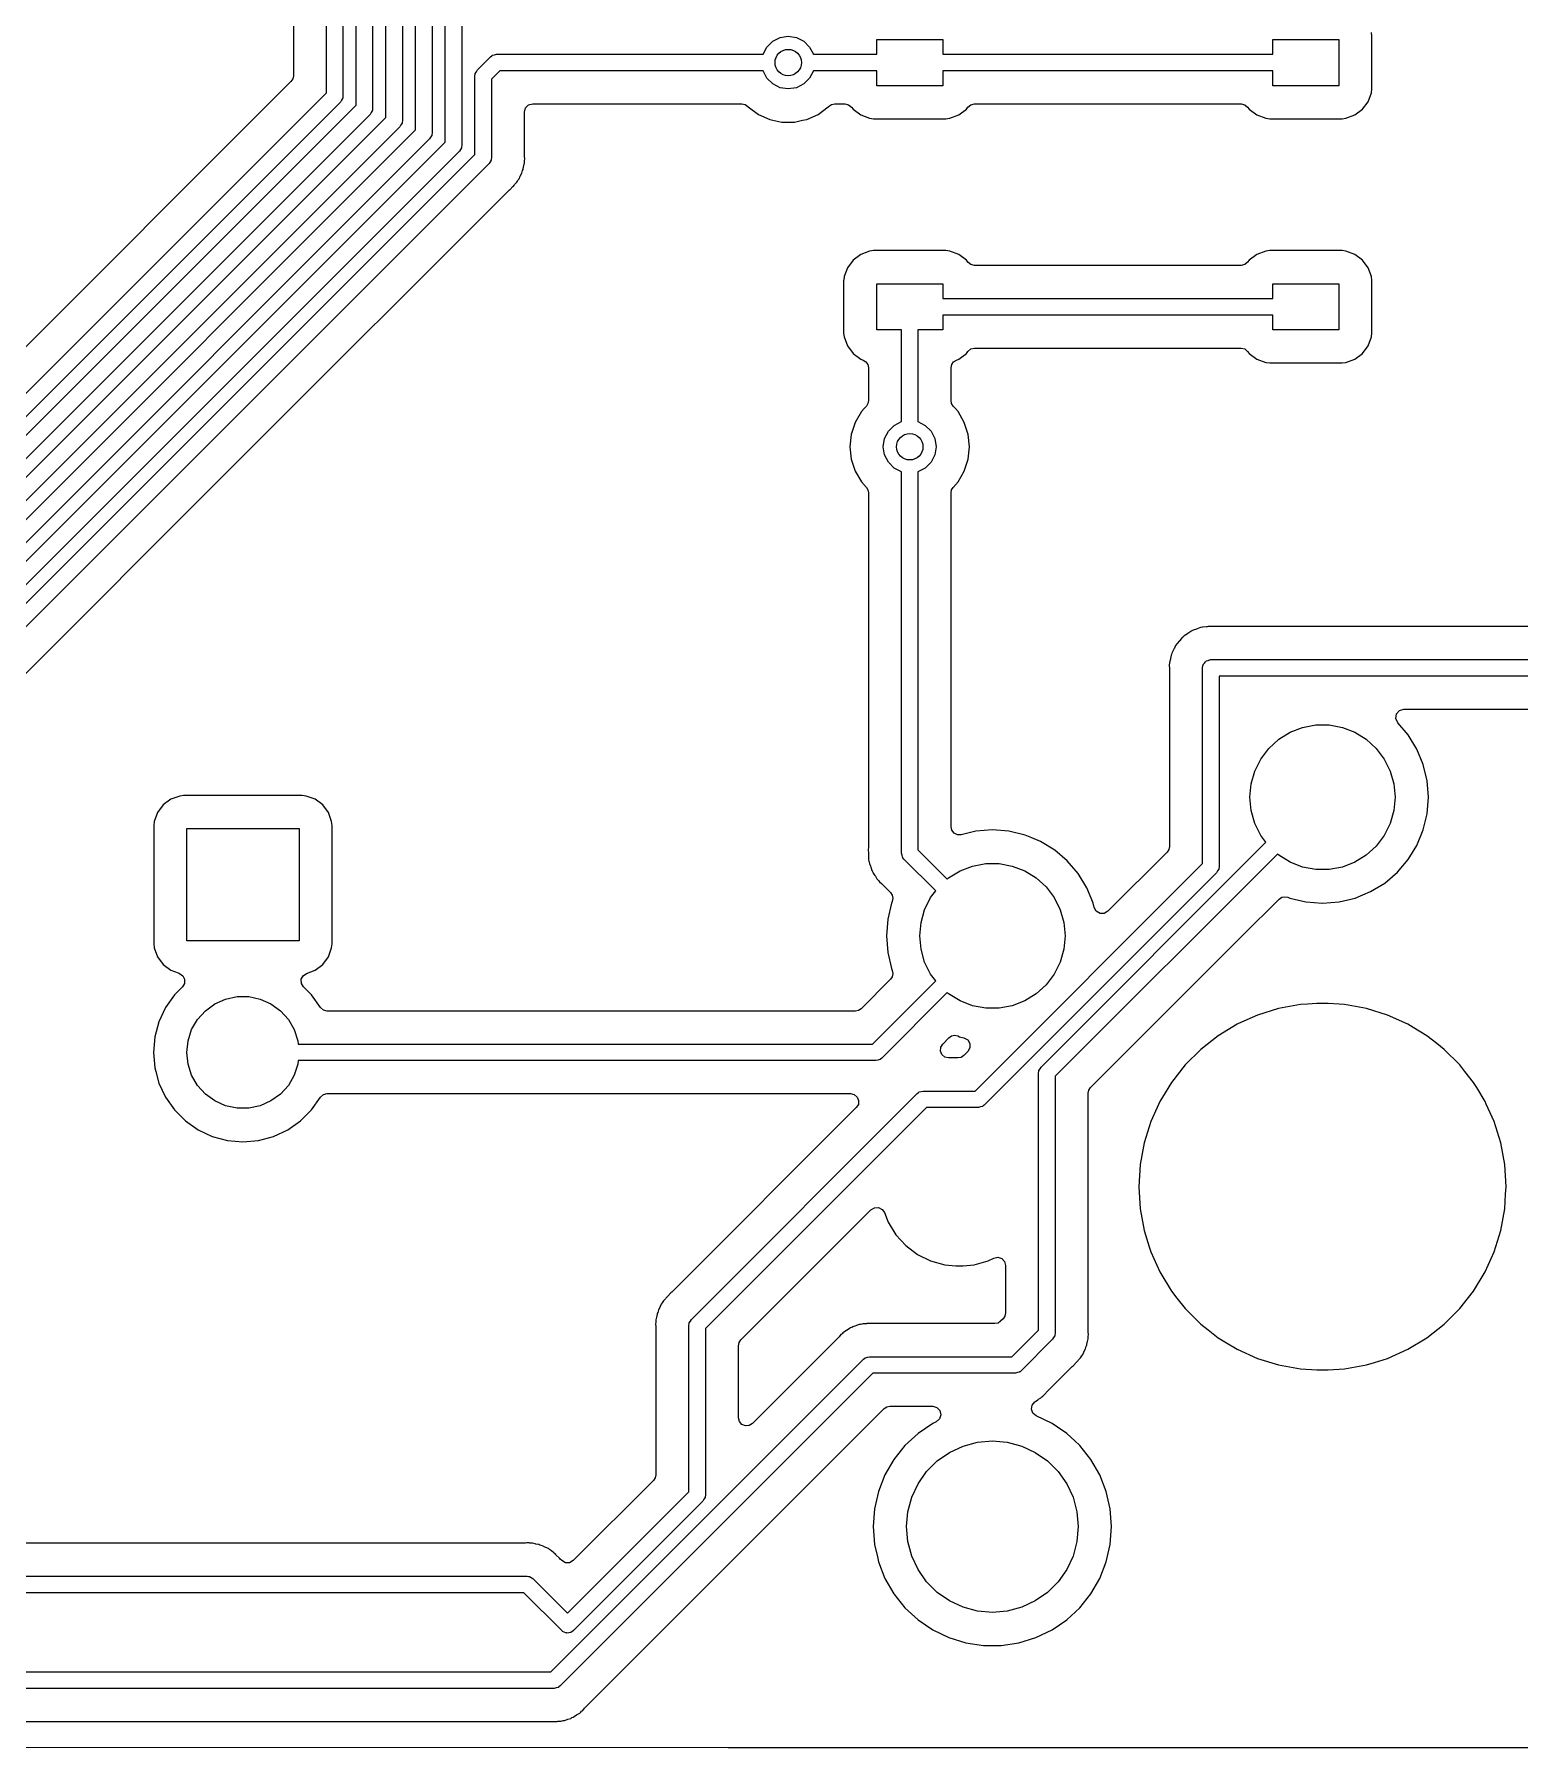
# Model space of a CAD drawing. Extents: x 79.4 to 173.9, y -124.3 to -35.
# Drawn here: x 127.38 to 149.88, y -121.71 to -95.75 of the extents above; entities that cross this region are included whole.
import ezdxf

# ---------------------------------------------------------------- set-up
doc = ezdxf.new("R2010")
doc.units = 0
doc.layers.add('BLACK', color=7, linetype='CONTINUOUS')

msp = doc.modelspace()

# ---------------------------------------------------------------- linework, layer by layer
at = {"layer": 'BLACK', "linetype": 'CONTINUOUS'}
for p, q in [((131.805, -96.6382), (131.805, -42.59)), ((132.055, -42.6418), (132.055, -96.69)), ((132.255, -96.8246), (132.255, -60.46)), ((132.505, -60.5118), (132.505, -96.8764)), ((132.705, -97.011), (132.705, -77.72)), ((132.955, -77.7718), (132.955, -97.0628)), ((131.304, -83.3707), (131.304, -96.3795)), ((133.155, -97.1974), (133.155, -91.11)), ((133.405, -91.235), (133.405, -97.2492)), ((133.605, -97.3838), (133.605, -91.56)), ((133.855, -91.685), (133.855, -97.4356)), ((138.676, -95.7996), (138.8, -95.78)), ((138.8, -95.78), (138.924, -95.7996)), ((147.64, -95.7821), (147.634, -95.7225)), ((147.641, -96.5779), (147.64, -95.7821)), ((138.42, -96.055), (138.476, -95.9449)), ((138.476, -95.9449), (138.565, -95.8564)), ((138.565, -95.8564), (138.676, -95.7996)), ((138.924, -95.7996), (139.035, -95.8564)), ((139.035, -95.8564), (139.124, -95.9449)), ((139.124, -95.9449), (139.18, -96.055)), ((140.14, -96.055), (140.14, -95.83)), ((140.14, -95.83), (141.14, -95.83)), ((141.14, -95.83), (141.14, -96.055)), ((146.14, -96.055), (146.14, -95.83)), ((146.14, -95.83), (147.14, -95.83)), ((147.14, -95.83), (147.14, -96.53)), ((134.077, -96.3188), (134.092, -96.2916)), ((134.092, -96.2916), (134.292, -96.0916)), ((134.292, -96.0916), (134.309, -96.0782)), ((134.309, -96.0782), (134.312, -96.0748)), ((134.312, -96.0748), (134.315, -96.0741)), ((134.315, -96.0741), (134.32, -96.0703)), ((134.32, -96.0703), (134.35, -96.0637)), ((134.35, -96.0637), (134.38, -96.055)), ((134.38, -96.055), (138.42, -96.055)), ((139.18, -96.055), (140.14, -96.055)), ((141.14, -96.055), (146.14, -96.055)), ((131.268, -96.4672), (124.54, -103.196)), ((131.295, -96.427), (131.268, -96.4672)), ((131.304, -96.3795), (131.295, -96.427)), ((134.055, -96.38), (134.058, -96.3579)), ((134.055, -97.5702), (134.055, -96.38)), ((134.058, -96.3534), (134.059, -96.351)), ((134.058, -96.3579), (134.058, -96.3534)), ((134.059, -96.351), (134.06, -96.3448)), ((134.06, -96.3448), (134.077, -96.3188)), ((134.432, -96.305), (134.305, -96.4318)), ((134.305, -96.4318), (134.305, -97.622)), ((138.42, -96.305), (134.432, -96.305)), ((138.476, -96.4151), (138.42, -96.305)), ((138.565, -96.5036), (138.476, -96.4151)), ((138.676, -96.5604), (138.565, -96.5036)), ((138.8, -96.58), (138.676, -96.5604)), ((138.924, -96.5604), (138.8, -96.58)), ((139.035, -96.5036), (138.924, -96.5604)), ((139.124, -96.4151), (139.035, -96.5036)), ((139.18, -96.305), (139.124, -96.4151)), ((140.14, -96.305), (139.18, -96.305)), ((140.14, -96.53), (140.14, -96.305)), ((141.14, -96.53), (140.14, -96.53)), ((146.14, -96.305), (141.14, -96.305)), ((141.14, -96.305), (141.14, -96.53)), ((146.14, -96.53), (146.14, -96.305)), ((147.14, -96.53), (146.14, -96.53)), ((123.938, -104.505), (131.805, -96.6382)), ((132.018, -96.7784), (124.078, -104.718)), ((132.033, -96.7512), (132.018, -96.7784)), ((132.05, -96.7252), (132.033, -96.7512)), ((132.051, -96.719), (132.05, -96.7252)), ((132.052, -96.7166), (132.051, -96.719)), ((132.055, -96.69), (132.052, -96.7121)), ((132.052, -96.7121), (132.052, -96.7166)), ((134.822, -96.8675), (134.868, -96.8221)), ((134.868, -96.8221), (134.929, -96.8055)), ((134.929, -96.8055), (138.096, -96.8055)), ((138.096, -96.8055), (138.147, -96.8162)), ((138.147, -96.8162), (138.188, -96.8465)), ((139.412, -96.8465), (139.453, -96.8162)), ((139.453, -96.8162), (139.504, -96.8055)), ((139.504, -96.8055), (139.659, -96.8055)), ((139.659, -96.8055), (139.714, -96.8186)), ((139.714, -96.8186), (139.758, -96.8552)), ((141.522, -96.8552), (141.566, -96.8186)), ((141.566, -96.8186), (141.621, -96.8055)), ((141.621, -96.8055), (145.659, -96.8055)), ((145.659, -96.8055), (145.714, -96.8186)), ((145.714, -96.8186), (145.758, -96.8552)), ((147.498, -96.8875), (147.584, -96.7723)), ((147.584, -96.7723), (147.634, -96.6375)), ((147.634, -96.6375), (147.641, -96.5779)), ((124.125, -104.955), (132.255, -96.8246)), ((132.468, -96.9648), (124.265, -105.168)), ((124.311, -105.405), (132.705, -97.011)), ((132.483, -96.9376), (132.468, -96.9648)), ((132.5, -96.9116), (132.483, -96.9376)), ((132.501, -96.9054), (132.5, -96.9116)), ((132.502, -96.903), (132.501, -96.9054)), ((132.505, -96.8764), (132.502, -96.8985)), ((132.502, -96.8985), (132.502, -96.903)), ((132.955, -97.0628), (132.952, -97.0849)), ((134.805, -96.9295), (134.822, -96.8675)), ((134.805, -97.5866), (134.805, -96.9295)), ((138.188, -96.8465), (138.194, -96.8529)), ((138.194, -96.8529), (138.347, -96.9642)), ((138.347, -96.9642), (138.347, -96.9642)), ((138.347, -96.9642), (138.347, -96.9642)), ((138.347, -96.9642), (138.52, -97.0411)), ((138.52, -97.0411), (138.705, -97.0805)), ((138.705, -97.0805), (138.705, -97.0805)), ((138.705, -97.0805), (138.895, -97.0805)), ((138.895, -97.0805), (139.018, -97.0543)), ((138.895, -97.0805), (138.895, -97.0805)), ((139.018, -97.0543), (139.08, -97.0411)), ((139.08, -97.0411), (139.253, -96.9642)), ((139.253, -96.9642), (139.406, -96.8529)), ((139.406, -96.8529), (139.412, -96.8465)), ((139.758, -96.8552), (139.782, -96.8875)), ((139.782, -96.8875), (139.782, -96.8875)), ((139.782, -96.8875), (139.782, -96.8875)), ((139.782, -96.8875), (139.898, -96.9738)), ((139.898, -96.9738), (140.033, -97.0241)), ((140.033, -97.0241), (140.092, -97.0305)), ((140.092, -97.0305), (141.188, -97.0305)), ((141.188, -97.0305), (141.247, -97.0241)), ((141.247, -97.0241), (141.382, -96.9738)), ((141.382, -96.9738), (141.498, -96.8875)), ((141.498, -96.8875), (141.522, -96.8552)), ((145.758, -96.8552), (145.782, -96.8875)), ((145.782, -96.8875), (145.782, -96.8875)), ((145.782, -96.8875), (145.782, -96.8875)), ((145.782, -96.8875), (145.898, -96.9738)), ((145.898, -96.9738), (146.033, -97.0241)), ((146.033, -97.0241), (146.092, -97.0305)), ((146.092, -97.0305), (147.188, -97.0305)), ((147.188, -97.0305), (147.247, -97.0241)), ((147.247, -97.0241), (147.382, -96.9738)), ((147.382, -96.9738), (147.498, -96.8875)), ((132.918, -97.1512), (124.451, -105.618)), ((124.497, -105.855), (133.155, -97.1974)), ((133.368, -97.3376), (124.638, -106.068)), ((132.933, -97.124), (132.918, -97.1512)), ((132.95, -97.098), (132.933, -97.124)), ((132.951, -97.0918), (132.95, -97.098)), ((132.952, -97.0894), (132.951, -97.0918)), ((132.952, -97.0849), (132.952, -97.0894)), ((133.383, -97.3104), (133.368, -97.3376)), ((133.4, -97.2844), (133.383, -97.3104)), ((133.401, -97.2782), (133.4, -97.2844)), ((133.402, -97.2758), (133.401, -97.2782)), ((133.405, -97.2492), (133.402, -97.2713)), ((133.402, -97.2713), (133.402, -97.2758)), ((124.684, -106.305), (133.605, -97.3838)), ((133.818, -97.524), (124.824, -106.518)), ((129.993, -101.633), (134.055, -97.5702)), ((133.833, -97.4968), (133.818, -97.524)), ((133.85, -97.4708), (133.833, -97.4968)), ((133.851, -97.4645), (133.85, -97.4708)), ((133.852, -97.4622), (133.851, -97.4645)), ((133.855, -97.4356), (133.852, -97.4577)), ((133.852, -97.4577), (133.852, -97.4622)), ((134.806, -97.5983), (134.805, -97.5866)), ((134.81, -97.6418), (134.806, -97.5983)), ((134.268, -97.7104), (130.169, -101.809)), ((134.283, -97.6832), (134.268, -97.7104)), ((134.3, -97.6572), (134.283, -97.6832)), ((134.301, -97.6509), (134.3, -97.6572)), ((134.302, -97.6486), (134.301, -97.6509)), ((134.305, -97.622), (134.302, -97.6441)), ((134.302, -97.6441), (134.302, -97.6486)), ((134.745, -97.8923), (134.766, -97.8541)), ((134.766, -97.8541), (134.771, -97.8347)), ((134.771, -97.8347), (134.777, -97.8163)), ((134.777, -97.8163), (134.785, -97.7979)), ((134.785, -97.7979), (134.792, -97.7547)), ((134.792, -97.7547), (134.795, -97.7433)), ((134.795, -97.7433), (134.805, -97.701)), ((134.805, -97.681), (134.807, -97.6616)), ((134.805, -97.701), (134.805, -97.681)), ((134.807, -97.6616), (134.81, -97.6418)), ((134.564, -98.1228), (134.58, -98.1099)), ((134.58, -98.1099), (134.582, -98.1078)), ((134.582, -98.1078), (134.628, -98.0587)), ((134.582, -98.1078), (134.582, -98.1078)), ((134.628, -98.0587), (134.631, -98.056)), ((134.631, -98.056), (134.637, -98.05)), ((134.637, -98.05), (134.65, -98.0365)), ((134.65, -98.0365), (134.653, -98.0333)), ((134.653, -98.0333), (134.66, -98.0244)), ((134.66, -98.0244), (134.69, -97.9926)), ((134.69, -97.9926), (134.7, -97.975)), ((134.7, -97.975), (134.71, -97.9587)), ((134.71, -97.9587), (134.723, -97.9429)), ((134.723, -97.9429), (134.74, -97.9028)), ((134.74, -97.9028), (134.745, -97.8923)), ((130.551, -102.135), (134.564, -98.1228)), ((139.898, -99.0862), (139.782, -99.1725)), ((140.033, -99.0359), (139.898, -99.0862)), ((140.092, -99.0295), (140.033, -99.0359)), ((141.188, -99.0295), (140.092, -99.0295)), ((141.247, -99.0359), (141.188, -99.0295)), ((141.188, -99.0295), (141.188, -99.0295)), ((141.382, -99.0862), (141.247, -99.0359)), ((141.498, -99.1725), (141.382, -99.0862)), ((145.898, -99.0862), (145.782, -99.1725)), ((146.033, -99.0359), (145.898, -99.0862)), ((146.092, -99.0295), (146.033, -99.0359)), ((147.188, -99.0295), (146.092, -99.0295)), ((147.247, -99.0359), (147.188, -99.0295)), ((147.188, -99.0295), (147.188, -99.0295)), ((147.382, -99.0862), (147.247, -99.0359)), ((147.498, -99.1725), (147.382, -99.0862)), ((139.696, -99.2877), (139.646, -99.4225)), ((139.782, -99.1725), (139.696, -99.2877)), ((141.522, -99.2048), (141.498, -99.1725)), ((141.566, -99.2414), (141.522, -99.2048)), ((141.621, -99.2545), (141.566, -99.2414)), ((145.659, -99.2545), (141.621, -99.2545)), ((145.714, -99.2414), (145.659, -99.2545)), ((145.758, -99.2048), (145.714, -99.2414)), ((145.782, -99.1725), (145.758, -99.2048)), ((147.584, -99.2877), (147.498, -99.1725)), ((147.634, -99.4225), (147.584, -99.2877)), ((139.64, -99.4778), (139.639, -99.4821)), ((139.639, -99.4821), (139.639, -100.278)), ((139.646, -99.4225), (139.64, -99.4778)), ((139.646, -99.4225), (139.646, -99.4225)), ((140.14, -100.23), (140.14, -99.53)), ((140.14, -99.53), (141.14, -99.53)), ((141.14, -99.53), (141.14, -99.755)), ((146.14, -99.755), (146.14, -99.53)), ((146.14, -99.53), (147.14, -99.53)), ((147.14, -99.53), (147.14, -100.23)), ((147.64, -99.4821), (147.634, -99.4225)), ((147.641, -100.278), (147.64, -99.4821)), ((141.14, -99.755), (146.14, -99.755)), ((146.14, -100.005), (141.14, -100.005)), ((141.14, -100.005), (141.14, -100.23)), ((146.14, -100.23), (146.14, -100.005)), ((139.639, -100.278), (139.646, -100.337)), ((139.646, -100.337), (139.696, -100.472)), ((140.515, -100.23), (140.14, -100.23)), ((140.515, -101.62), (140.515, -100.23)), ((141.14, -100.23), (140.765, -100.23)), ((140.765, -100.23), (140.765, -101.62)), ((147.14, -100.23), (146.14, -100.23)), ((147.584, -100.472), (147.634, -100.337)), ((147.634, -100.337), (147.641, -100.278)), ((139.696, -100.472), (139.782, -100.588)), ((139.782, -100.588), (139.898, -100.674)), ((139.898, -100.674), (139.934, -100.687)), ((139.934, -100.687), (139.976, -100.714)), ((139.976, -100.714), (140.004, -100.755)), ((141.276, -100.755), (141.304, -100.714)), ((141.304, -100.714), (141.346, -100.687)), ((141.346, -100.687), (141.382, -100.674)), ((141.382, -100.674), (141.498, -100.588)), ((141.498, -100.588), (141.522, -100.555)), ((141.522, -100.555), (141.566, -100.519)), ((141.566, -100.519), (141.621, -100.505)), ((141.621, -100.505), (145.659, -100.505)), ((145.659, -100.505), (145.714, -100.519)), ((145.714, -100.519), (145.758, -100.555)), ((145.758, -100.555), (145.782, -100.588)), ((145.782, -100.588), (145.782, -100.588)), ((145.782, -100.588), (145.782, -100.588)), ((145.782, -100.588), (145.898, -100.674)), ((145.898, -100.674), (146.033, -100.724)), ((147.247, -100.724), (147.382, -100.674)), ((147.382, -100.674), (147.498, -100.588)), ((147.498, -100.588), (147.584, -100.472)), ((140.004, -100.755), (140.014, -100.803)), ((140.014, -100.803), (140.014, -101.301)), ((141.266, -100.803), (141.276, -100.755)), ((141.266, -101.301), (141.266, -100.803)), ((146.033, -100.724), (146.092, -100.73)), ((146.092, -100.73), (147.188, -100.73)), ((147.188, -100.73), (147.247, -100.724)), ((139.907, -101.468), (139.813, -101.632)), ((139.95, -101.421), (139.907, -101.468)), ((139.983, -101.384), (139.95, -101.421)), ((140.006, -101.346), (139.983, -101.384)), ((140.014, -101.301), (140.006, -101.346)), ((141.274, -101.346), (141.266, -101.301)), ((141.297, -101.384), (141.274, -101.346)), ((141.331, -101.421), (141.297, -101.384)), ((141.373, -101.468), (141.331, -101.421)), ((141.467, -101.632), (141.373, -101.468)), ((124.596, -107.029), (129.993, -101.633)), ((129.993, -101.633), (129.993, -101.633)), ((139.813, -101.632), (139.754, -101.812)), ((140.316, -101.765), (140.405, -101.676)), ((140.405, -101.676), (140.515, -101.62)), ((140.765, -101.62), (140.875, -101.676)), ((140.875, -101.676), (140.964, -101.765)), ((141.526, -101.812), (141.467, -101.632)), ((141.467, -101.632), (141.467, -101.632)), ((130.169, -101.809), (124.736, -107.243)), ((130.169, -101.809), (130.169, -101.809)), ((139.754, -101.812), (139.735, -102)), ((139.735, -102), (139.754, -102.188)), ((140.24, -102), (140.26, -101.876)), ((140.26, -102.124), (140.24, -102)), ((140.26, -101.876), (140.316, -101.765)), ((140.964, -101.765), (141.02, -101.876)), ((141.02, -101.876), (141.04, -102)), ((141.04, -102), (141.02, -102.124)), ((141.545, -102), (141.526, -101.812)), ((141.526, -102.188), (141.545, -102)), ((125.115, -107.572), (130.551, -102.135)), ((130.551, -102.135), (130.551, -102.135)), ((139.754, -102.188), (139.813, -102.368)), ((140.316, -102.235), (140.26, -102.124)), ((140.405, -102.324), (140.316, -102.235)), ((140.964, -102.235), (140.875, -102.324)), ((141.02, -102.124), (140.964, -102.235)), ((141.467, -102.368), (141.526, -102.188)), ((139.813, -102.368), (139.907, -102.532)), ((139.907, -102.532), (139.907, -102.532)), ((139.907, -102.532), (139.983, -102.616)), ((140.515, -102.38), (140.405, -102.324)), ((140.515, -108.158), (140.515, -102.38)), ((140.875, -102.324), (140.765, -102.38)), ((140.765, -102.38), (140.765, -108.106)), ((141.297, -102.616), (141.373, -102.532)), ((141.373, -102.532), (141.467, -102.368)), ((139.983, -102.616), (140.006, -102.654)), ((140.006, -102.654), (140.014, -102.699)), ((140.014, -102.699), (140.014, -108.075)), ((141.266, -102.699), (141.274, -102.654)), ((141.266, -107.757), (141.266, -102.699)), ((141.274, -102.654), (141.297, -102.616)), ((144.798, -104.864), (144.793, -104.87)), ((144.845, -104.834), (144.798, -104.864)), ((144.851, -104.83), (144.845, -104.834)), ((144.896, -104.798), (144.851, -104.83)), ((144.904, -104.795), (144.896, -104.798)), ((144.925, -104.784), (144.904, -104.795)), ((144.932, -104.78), (144.925, -104.784)), ((144.984, -104.762), (144.932, -104.78)), ((144.992, -104.76), (144.984, -104.762)), ((145.043, -104.739), (144.992, -104.76)), ((145.051, -104.738), (145.043, -104.739)), ((145.074, -104.733), (145.051, -104.738)), ((145.082, -104.731), (145.074, -104.733)), ((145.137, -104.727), (145.082, -104.731)), ((145.145, -104.726), (145.137, -104.727)), ((145.161, -104.724), (145.145, -104.726)), ((145.176, -104.724), (145.161, -104.724)), ((145.184, -104.724), (145.176, -104.724)), ((145.24, -104.721), (145.184, -104.724)), ((145.248, -104.722), (145.24, -104.721)), ((145.271, -104.724), (145.248, -104.722)), ((160.347, -104.724), (145.271, -104.724)), ((144.612, -105.126), (144.604, -105.148)), ((144.614, -105.118), (144.612, -105.126)), ((144.641, -105.069), (144.614, -105.118)), ((144.644, -105.062), (144.641, -105.069)), ((144.668, -105.012), (144.644, -105.062)), ((144.673, -105.006), (144.668, -105.012)), ((144.686, -104.987), (144.673, -105.006)), ((144.69, -104.979), (144.686, -104.987)), ((144.728, -104.939), (144.69, -104.979)), ((144.733, -104.933), (144.728, -104.939)), ((144.768, -104.89), (144.733, -104.933)), ((144.775, -104.886), (144.768, -104.89)), ((144.793, -104.87), (144.775, -104.886)), ((144.572, -105.302), (144.571, -105.31)), ((144.571, -105.31), (144.574, -105.366)), ((144.575, -105.279), (144.572, -105.302)), ((144.574, -105.366), (144.575, -105.374)), ((144.588, -105.217), (144.575, -105.271)), ((144.575, -105.271), (144.575, -105.279)), ((144.575, -105.374), (144.575, -108.055)), ((144.59, -105.21), (144.588, -105.217)), ((144.6, -105.155), (144.59, -105.21)), ((144.604, -105.148), (144.6, -105.155)), ((145.075, -105.35), (145.08, -105.315)), ((145.075, -108.314), (145.075, -105.35)), ((145.08, -105.315), (145.085, -105.307)), ((145.085, -105.307), (145.086, -105.298)), ((145.086, -105.298), (145.104, -105.278)), ((145.104, -105.278), (145.118, -105.256)), ((145.118, -105.256), (145.126, -105.252)), ((145.126, -105.252), (145.132, -105.245)), ((145.132, -105.245), (145.158, -105.237)), ((145.158, -105.237), (145.182, -105.226)), ((145.182, -105.226), (145.191, -105.228)), ((145.191, -105.228), (145.2, -105.225)), ((145.2, -105.225), (160.382, -105.225)), ((160.33, -105.475), (145.325, -105.475)), ((145.325, -105.475), (145.325, -108.366)), ((148.003, -106.116), (148.013, -106.048)), ((148.032, -106.18), (148.003, -106.116)), ((148.013, -106.048), (148.059, -105.995)), ((148.059, -105.995), (148.126, -105.975)), ((148.126, -105.975), (160.072, -105.975)), ((146.229, -106.432), (146.402, -106.325)), ((146.402, -106.325), (146.591, -106.252)), ((146.591, -106.252), (146.791, -106.215)), ((146.791, -106.215), (146.993, -106.215)), ((146.993, -106.215), (147.193, -106.252)), ((147.193, -106.252), (147.382, -106.325)), ((147.382, -106.325), (147.555, -106.432)), ((148.191, -106.366), (148.032, -106.18)), ((148.322, -106.581), (148.191, -106.366)), ((145.957, -106.731), (146.079, -106.569)), ((146.079, -106.569), (146.229, -106.432)), ((147.555, -106.432), (147.705, -106.569)), ((147.705, -106.569), (147.827, -106.731)), ((148.419, -106.814), (148.322, -106.581)), ((145.811, -107.108), (145.866, -106.913)), ((145.866, -106.913), (145.957, -106.731)), ((147.827, -106.731), (147.918, -106.913)), ((147.918, -106.913), (147.973, -107.108)), ((148.478, -107.059), (148.419, -106.814)), ((145.792, -107.31), (145.811, -107.108)), ((147.973, -107.108), (147.992, -107.31)), ((148.497, -107.31), (148.478, -107.059)), ((129.332, -107.427), (129.246, -107.543)), ((129.448, -107.341), (129.332, -107.427)), ((129.583, -107.291), (129.448, -107.341)), ((129.642, -107.284), (129.583, -107.291)), ((131.438, -107.284), (129.642, -107.284)), ((131.497, -107.291), (131.438, -107.284)), ((131.438, -107.284), (131.438, -107.284)), ((131.632, -107.341), (131.497, -107.291)), ((131.748, -107.427), (131.632, -107.341)), ((131.834, -107.543), (131.748, -107.427)), ((145.811, -107.512), (145.792, -107.31)), ((147.992, -107.31), (147.973, -107.512)), ((148.478, -107.561), (148.497, -107.31)), ((129.196, -107.678), (129.189, -107.737)), ((129.246, -107.543), (129.196, -107.678)), ((131.884, -107.678), (131.834, -107.543)), ((131.89, -107.737), (131.884, -107.678)), ((145.866, -107.707), (145.811, -107.512)), ((145.957, -107.889), (145.866, -107.707)), ((147.918, -107.707), (147.827, -107.889)), ((147.973, -107.512), (147.918, -107.707)), ((148.419, -107.806), (148.478, -107.561)), ((129.189, -107.737), (129.189, -109.533)), ((129.69, -109.485), (129.69, -107.785)), ((129.69, -107.785), (131.39, -107.785)), ((131.39, -107.785), (131.39, -109.485)), ((131.891, -109.533), (131.89, -107.737)), ((141.278, -107.811), (141.266, -107.757)), ((141.313, -107.855), (141.278, -107.811)), ((141.363, -107.878), (141.313, -107.855)), ((141.418, -107.878), (141.363, -107.878)), ((141.641, -107.824), (141.418, -107.878)), ((141.892, -107.805), (141.641, -107.824)), ((142.143, -107.824), (141.892, -107.805)), ((142.388, -107.883), (142.143, -107.824)), ((142.491, -107.926), (142.388, -107.883)), ((142.621, -107.98), (142.491, -107.926)), ((142.836, -108.111), (142.621, -107.98)), ((146.034, -107.991), (145.957, -107.889)), ((147.827, -107.889), (147.705, -108.051)), ((148.322, -108.039), (148.419, -107.806)), ((140.014, -108.075), (140.012, -108.096)), ((140.012, -108.096), (140.014, -108.166)), ((140.014, -108.166), (140.014, -108.17)), ((140.014, -108.17), (140.014, -108.197)), ((140.014, -108.197), (140.015, -108.201)), ((140.015, -108.201), (140.016, -108.213)), ((140.016, -108.213), (140.017, -108.257)), ((140.524, -108.188), (140.515, -108.158)), ((140.53, -108.218), (140.524, -108.188)), ((140.534, -108.223), (140.53, -108.218)), ((140.535, -108.226), (140.534, -108.223)), ((140.538, -108.229), (140.535, -108.226)), ((140.552, -108.246), (140.538, -108.229)), ((140.765, -108.106), (141.209, -108.55)), ((142.629, -111.397), (146.034, -107.991)), ((143.027, -108.275), (142.836, -108.111)), ((146.209, -108.17), (142.842, -111.537)), ((144.538, -108.143), (143.643, -109.038)), ((144.565, -108.103), (144.538, -108.143)), ((144.575, -108.055), (144.565, -108.103)), ((146.229, -108.188), (146.209, -108.17)), ((146.402, -108.295), (146.229, -108.188)), ((147.555, -108.188), (147.382, -108.295)), ((147.705, -108.051), (147.555, -108.188)), ((148.191, -108.254), (148.322, -108.039)), ((140.017, -108.257), (140.023, -108.276)), ((140.023, -108.276), (140.027, -108.295)), ((140.027, -108.295), (140.029, -108.315)), ((140.029, -108.315), (140.045, -108.355)), ((140.045, -108.355), (140.049, -108.366)), ((140.049, -108.366), (140.061, -108.408)), ((140.061, -108.408), (140.072, -108.426)), ((140.072, -108.426), (140.08, -108.443)), ((140.08, -108.443), (140.088, -108.462)), ((140.088, -108.462), (140.098, -108.476)), ((140.098, -108.476), (140.113, -108.497)), ((140.113, -108.497), (140.12, -108.507)), ((141.034, -108.729), (140.552, -108.246)), ((141.229, -108.532), (141.402, -108.425)), ((141.402, -108.425), (141.591, -108.352)), ((141.591, -108.352), (141.791, -108.315)), ((141.629, -111.76), (145.075, -108.314)), ((145.288, -108.454), (141.769, -111.973)), ((141.791, -108.315), (141.993, -108.315)), ((141.993, -108.315), (142.193, -108.352)), ((142.193, -108.352), (142.382, -108.425)), ((142.382, -108.425), (142.555, -108.532)), ((143.191, -108.466), (143.027, -108.275)), ((143.322, -108.681), (143.191, -108.466)), ((145.303, -108.427), (145.288, -108.454)), ((145.32, -108.401), (145.303, -108.427)), ((145.321, -108.395), (145.32, -108.401)), ((145.322, -108.392), (145.321, -108.395)), ((145.325, -108.366), (145.322, -108.388)), ((145.322, -108.388), (145.322, -108.392)), ((146.591, -108.368), (146.402, -108.295)), ((146.791, -108.405), (146.591, -108.368)), ((146.993, -108.405), (146.791, -108.405)), ((147.193, -108.368), (146.993, -108.405)), ((147.382, -108.295), (147.193, -108.368)), ((147.836, -108.609), (148.027, -108.445)), ((148.027, -108.445), (148.191, -108.254)), ((140.12, -108.507), (140.142, -108.544)), ((140.142, -108.544), (140.142, -108.544)), ((140.142, -108.544), (140.142, -108.544)), ((140.142, -108.544), (140.156, -108.559)), ((140.156, -108.559), (140.169, -108.573)), ((140.169, -108.573), (140.18, -108.59)), ((140.18, -108.59), (140.214, -108.617)), ((140.214, -108.617), (140.223, -108.625)), ((140.223, -108.625), (140.349, -108.752)), ((140.349, -108.752), (140.376, -108.792)), ((140.957, -108.831), (141.034, -108.729)), ((141.209, -108.55), (141.229, -108.532)), ((142.555, -108.532), (142.705, -108.669)), ((142.705, -108.669), (142.827, -108.831)), ((143.387, -108.837), (143.322, -108.681)), ((147.388, -108.837), (147.621, -108.74)), ((147.621, -108.74), (147.836, -108.609)), ((140.365, -108.914), (140.306, -109.159)), ((140.376, -108.887), (140.365, -108.914)), ((140.376, -108.792), (140.386, -108.84)), ((140.386, -108.84), (140.376, -108.887)), ((140.811, -109.208), (140.866, -109.013)), ((140.866, -109.013), (140.957, -108.831)), ((142.827, -108.831), (142.918, -109.013)), ((142.918, -109.013), (142.973, -109.208)), ((143.419, -108.914), (143.387, -108.837)), ((143.435, -108.979), (143.419, -108.914)), ((143.466, -109.036), (143.435, -108.979)), ((145.677, -109.41), (146.234, -108.853)), ((146.234, -108.853), (146.274, -108.826)), ((146.274, -108.826), (146.322, -108.816)), ((146.322, -108.816), (146.369, -108.826)), ((146.369, -108.826), (146.396, -108.837)), ((146.396, -108.837), (146.641, -108.896)), ((146.641, -108.896), (146.892, -108.915)), ((146.892, -108.915), (147.143, -108.896)), ((147.143, -108.896), (147.388, -108.837)), ((140.306, -109.159), (140.287, -109.41)), ((140.792, -109.41), (140.811, -109.208)), ((142.973, -109.208), (142.992, -109.41)), ((143.522, -109.07), (143.466, -109.036)), ((143.586, -109.07), (143.522, -109.07)), ((143.643, -109.038), (143.586, -109.07)), ((129.189, -109.533), (129.196, -109.592)), ((131.39, -109.485), (129.69, -109.485)), ((131.884, -109.592), (131.891, -109.533)), ((140.287, -109.41), (140.306, -109.661)), ((140.811, -109.612), (140.792, -109.41)), ((142.992, -109.41), (142.973, -109.612)), ((144.091, -110.995), (145.677, -109.41)), ((129.196, -109.592), (129.246, -109.727)), ((129.246, -109.727), (129.332, -109.843)), ((131.748, -109.843), (131.834, -109.727)), ((131.834, -109.727), (131.884, -109.592)), ((140.306, -109.661), (140.365, -109.906)), ((140.866, -109.807), (140.811, -109.612)), ((142.973, -109.612), (142.918, -109.807)), ((129.332, -109.843), (129.448, -109.929)), ((129.448, -109.929), (129.56, -109.971)), ((129.56, -109.971), (129.579, -109.978)), ((129.579, -109.978), (129.629, -110.013)), ((129.629, -110.013), (129.657, -110.068)), ((131.423, -110.068), (131.451, -110.013)), ((131.451, -110.013), (131.501, -109.978)), ((131.501, -109.978), (131.632, -109.929)), ((131.632, -109.929), (131.748, -109.843)), ((140.376, -110.028), (140.349, -110.068)), ((140.365, -109.906), (140.376, -109.933)), ((140.376, -109.933), (140.386, -109.98)), ((140.386, -109.98), (140.376, -110.028)), ((140.957, -109.989), (140.866, -109.807)), ((141.034, -110.091), (140.957, -109.989)), ((142.827, -109.989), (142.705, -110.151)), ((142.918, -109.807), (142.827, -109.989)), ((129.502, -110.304), (129.366, -110.497)), ((129.623, -110.182), (129.502, -110.304)), ((129.655, -110.129), (129.623, -110.182)), ((129.657, -110.068), (129.655, -110.129)), ((131.425, -110.129), (131.423, -110.068)), ((131.457, -110.182), (131.425, -110.129)), ((131.578, -110.304), (131.457, -110.182)), ((131.714, -110.497), (131.578, -110.304)), ((140.349, -110.068), (139.904, -110.513)), ((140.075, -111.05), (141.034, -110.091)), ((141.209, -110.27), (140.215, -111.263)), ((141.229, -110.288), (141.209, -110.27)), ((141.402, -110.395), (141.229, -110.288)), ((142.555, -110.288), (142.382, -110.395)), ((142.705, -110.151), (142.555, -110.288)), ((129.366, -110.497), (129.266, -110.711)), ((129.852, -110.675), (129.971, -110.543)), ((129.971, -110.543), (130.115, -110.439)), ((130.115, -110.439), (130.277, -110.367)), ((130.277, -110.367), (130.451, -110.33)), ((130.451, -110.33), (130.629, -110.33)), ((130.629, -110.33), (130.803, -110.367)), ((130.803, -110.367), (130.965, -110.439)), ((130.965, -110.439), (131.109, -110.543)), ((131.109, -110.543), (131.228, -110.675)), ((131.758, -110.535), (131.714, -110.497)), ((131.815, -110.549), (131.758, -110.535)), ((139.817, -110.549), (131.815, -110.549)), ((139.864, -110.54), (139.817, -110.549)), ((139.904, -110.513), (139.864, -110.54)), ((141.591, -110.468), (141.402, -110.395)), ((141.791, -110.505), (141.591, -110.468)), ((141.993, -110.505), (141.791, -110.505)), ((142.193, -110.468), (141.993, -110.505)), ((142.382, -110.395), (142.193, -110.468)), ((146.227, -110.51), (145.906, -110.61)), ((146.557, -110.45), (146.227, -110.51)), ((146.665, -110.443), (146.557, -110.45)), ((146.808, -110.434), (146.665, -110.443)), ((146.976, -110.434), (146.808, -110.434)), ((147.143, -110.445), (146.976, -110.434)), ((147.227, -110.45), (147.143, -110.445)), ((147.557, -110.51), (147.227, -110.45)), ((147.878, -110.61), (147.557, -110.51)), ((129.266, -110.711), (129.205, -110.94)), ((129.709, -110.998), (129.763, -110.829)), ((129.763, -110.829), (129.852, -110.675)), ((131.228, -110.675), (131.317, -110.829)), ((131.317, -110.829), (131.371, -110.998)), ((145.6, -110.748), (145.312, -110.922)), ((145.621, -110.739), (145.6, -110.748)), ((145.906, -110.61), (145.621, -110.739)), ((145.906, -110.61), (145.906, -110.61)), ((145.906, -110.61), (145.906, -110.61)), ((148.184, -110.748), (147.878, -110.61)), ((147.878, -110.61), (147.878, -110.61)), ((147.878, -110.61), (147.878, -110.61)), ((148.266, -110.797), (148.184, -110.748)), ((148.472, -110.922), (148.266, -110.797)), ((129.205, -110.94), (129.184, -111.175)), ((129.69, -111.175), (129.709, -110.998)), ((131.371, -110.998), (131.377, -111.05)), ((131.377, -111.05), (140.075, -111.05)), ((141.104, -111.155), (141.109, -111.097)), ((141.109, -111.097), (141.139, -111.048)), ((141.139, -111.048), (141.234, -110.953)), ((141.234, -110.953), (141.274, -110.926)), ((141.274, -110.926), (141.322, -110.916)), ((141.322, -110.916), (141.369, -110.926)), ((141.369, -110.926), (141.396, -110.937)), ((141.396, -110.937), (141.396, -110.937)), ((141.396, -110.937), (141.461, -110.953)), ((141.461, -110.953), (141.518, -110.984)), ((141.518, -110.984), (141.552, -111.04)), ((141.552, -111.04), (141.552, -111.104)), ((143.379, -111.708), (144.091, -110.995)), ((145.312, -110.922), (145.048, -111.129)), ((148.622, -111.04), (148.472, -110.922)), ((148.736, -111.129), (148.622, -111.04)), ((129.184, -111.175), (129.205, -111.41)), ((129.709, -111.352), (129.69, -111.175)), ((129.763, -111.521), (129.709, -111.352)), ((131.371, -111.352), (131.317, -111.521)), ((131.377, -111.3), (131.371, -111.352)), ((140.127, -111.3), (131.377, -111.3)), ((140.157, -111.291), (140.127, -111.3)), ((140.187, -111.285), (140.157, -111.291)), ((140.192, -111.281), (140.187, -111.285)), ((140.195, -111.28), (140.192, -111.281)), ((140.198, -111.277), (140.195, -111.28)), ((140.215, -111.263), (140.198, -111.277)), ((141.126, -111.208), (141.104, -111.155)), ((141.17, -111.246), (141.126, -111.208)), ((141.226, -111.259), (141.17, -111.246)), ((141.37, -111.259), (141.226, -111.259)), ((141.418, -111.25), (141.37, -111.259)), ((141.458, -111.223), (141.418, -111.25)), ((141.52, -111.161), (141.458, -111.223)), ((141.552, -111.104), (141.52, -111.161)), ((145.048, -111.129), (144.811, -111.366)), ((148.973, -111.366), (148.736, -111.129)), ((129.205, -111.41), (129.22, -111.465)), ((129.22, -111.465), (129.266, -111.639)), ((129.852, -111.675), (129.763, -111.521)), ((131.317, -111.521), (131.228, -111.675)), ((142.592, -111.485), (142.595, -111.463)), ((142.592, -115.381), (142.592, -111.485)), ((142.595, -111.458), (142.596, -111.456)), ((142.595, -111.463), (142.595, -111.458)), ((142.596, -111.456), (142.597, -111.45)), ((142.597, -111.45), (142.614, -111.424)), ((142.614, -111.424), (142.629, -111.397)), ((142.842, -111.537), (142.842, -115.433)), ((144.811, -111.366), (144.604, -111.63)), ((149.05, -111.464), (148.973, -111.366)), ((149.18, -111.63), (149.05, -111.464)), ((129.266, -111.639), (129.366, -111.853)), ((129.366, -111.853), (129.502, -112.046)), ((129.971, -111.807), (129.852, -111.675)), ((130.115, -111.911), (129.971, -111.807)), ((131.109, -111.807), (130.965, -111.911)), ((131.228, -111.675), (131.109, -111.807)), ((131.578, -112.046), (131.714, -111.853)), ((131.714, -111.853), (131.758, -111.815)), ((131.758, -111.815), (131.815, -111.8)), ((131.815, -111.8), (139.744, -111.8)), ((137.332, -115.22), (140.755, -111.797)), ((139.744, -111.8), (139.8, -111.814)), ((139.8, -111.814), (139.844, -111.852)), ((139.844, -111.852), (139.866, -111.905)), ((140.755, -111.797), (140.773, -111.783)), ((140.773, -111.783), (140.776, -111.78)), ((140.776, -111.78), (140.778, -111.779)), ((140.778, -111.779), (140.783, -111.775)), ((140.783, -111.775), (140.813, -111.769)), ((140.813, -111.769), (140.843, -111.76)), ((140.843, -111.76), (141.629, -111.76)), ((143.343, -111.795), (143.352, -111.748)), ((143.343, -113.21), (143.343, -111.795)), ((143.352, -111.748), (143.379, -111.708)), ((144.469, -111.853), (144.43, -111.918)), ((144.604, -111.63), (144.469, -111.853)), ((149.228, -111.709), (149.18, -111.63)), ((149.354, -111.918), (149.228, -111.709)), ((129.502, -112.046), (129.669, -112.213)), ((130.277, -111.983), (130.115, -111.911)), ((130.451, -112.02), (130.277, -111.983)), ((130.629, -112.02), (130.451, -112.02)), ((130.803, -111.983), (130.629, -112.02)), ((130.965, -111.911), (130.803, -111.983)), ((131.411, -112.213), (131.578, -112.046)), ((139.831, -112.012), (137.036, -114.807)), ((140.895, -112.01), (137.545, -115.36)), ((139.862, -111.963), (139.831, -112.012)), ((139.866, -111.905), (139.862, -111.963)), ((141.681, -112.01), (140.895, -112.01)), ((141.71, -112.001), (141.681, -112.01)), ((141.741, -111.995), (141.71, -112.001)), ((141.746, -111.991), (141.741, -111.995)), ((141.748, -111.99), (141.746, -111.991)), ((141.751, -111.987), (141.748, -111.99)), ((141.769, -111.973), (141.751, -111.987)), ((144.389, -112.009), (144.292, -112.224)), ((144.43, -111.918), (144.389, -112.009)), ((149.373, -111.96), (149.354, -111.918)), ((149.492, -112.224), (149.373, -111.96)), ((129.669, -112.213), (129.862, -112.349)), ((129.862, -112.349), (130.076, -112.449)), ((131.004, -112.449), (131.218, -112.349)), ((131.218, -112.349), (131.411, -112.213)), ((144.292, -112.224), (144.192, -112.545)), ((149.592, -112.545), (149.492, -112.224)), ((130.076, -112.449), (130.305, -112.51)), ((130.305, -112.51), (130.54, -112.531)), ((130.54, -112.531), (130.775, -112.51)), ((130.775, -112.51), (131.004, -112.449)), ((144.192, -112.545), (144.132, -112.875)), ((149.652, -112.875), (149.592, -112.545)), ((144.132, -112.875), (144.111, -113.21)), ((149.673, -113.21), (149.652, -112.875)), ((143.343, -115.398), (143.343, -113.21)), ((144.111, -113.21), (144.132, -113.545)), ((149.652, -113.545), (149.666, -113.321)), ((149.666, -113.321), (149.673, -113.21)), ((139.053, -114.559), (140.053, -113.559)), ((140.053, -113.559), (140.106, -113.528)), ((140.106, -113.528), (140.167, -113.526)), ((140.167, -113.526), (140.221, -113.553)), ((140.221, -113.553), (140.257, -113.602)), ((140.257, -113.602), (140.313, -113.747)), ((144.132, -113.545), (144.192, -113.875)), ((149.592, -113.875), (149.652, -113.545)), ((140.313, -113.747), (140.43, -113.937)), ((140.43, -113.937), (140.58, -114.101)), ((144.192, -113.875), (144.269, -114.121)), ((149.492, -114.196), (149.592, -113.875)), ((140.58, -114.101), (140.757, -114.235)), ((144.269, -114.121), (144.292, -114.196)), ((144.292, -114.196), (144.43, -114.502)), ((149.354, -114.502), (149.492, -114.196)), ((140.757, -114.235), (140.956, -114.334)), ((140.956, -114.334), (141.17, -114.395)), ((141.17, -114.395), (141.336, -114.41)), ((141.336, -114.41), (141.336, -114.41)), ((141.336, -114.41), (141.448, -114.41)), ((141.448, -114.41), (141.614, -114.395)), ((141.448, -114.41), (141.448, -114.41)), ((141.614, -114.395), (141.828, -114.334)), ((141.828, -114.334), (141.912, -114.292)), ((141.828, -114.334), (141.828, -114.334)), ((141.828, -114.334), (141.828, -114.334)), ((141.912, -114.292), (141.973, -114.279)), ((141.973, -114.279), (142.033, -114.298)), ((142.033, -114.298), (142.076, -114.343)), ((142.076, -114.343), (142.091, -114.403)), ((142.091, -114.403), (142.091, -115.123)), ((138.082, -115.531), (139.053, -114.559)), ((144.43, -114.502), (144.43, -114.502)), ((144.43, -114.502), (144.604, -114.79)), ((149.18, -114.79), (149.354, -114.502)), ((136.877, -114.987), (136.86, -115.027)), ((136.89, -114.971), (136.877, -114.987)), ((136.9, -114.955), (136.89, -114.971)), ((136.91, -114.938), (136.9, -114.955)), ((136.94, -114.906), (136.91, -114.938)), ((136.947, -114.897), (136.94, -114.906)), ((136.95, -114.894), (136.947, -114.897)), ((136.969, -114.874), (136.95, -114.894)), ((136.972, -114.871), (136.969, -114.874)), ((137.02, -114.82), (136.972, -114.871)), ((137.036, -114.807), (137.02, -114.82)), ((144.604, -114.79), (144.688, -114.897)), ((144.688, -114.897), (144.811, -115.054)), ((148.973, -115.054), (149.18, -114.79)), ((136.794, -115.249), (136.793, -115.269)), ((136.805, -115.187), (136.794, -115.229)), ((136.794, -115.229), (136.794, -115.249)), ((136.808, -115.175), (136.805, -115.187)), ((136.815, -115.132), (136.808, -115.175)), ((136.823, -115.114), (136.815, -115.132)), ((136.829, -115.095), (136.823, -115.114)), ((136.834, -115.076), (136.829, -115.095)), ((136.855, -115.038), (136.834, -115.076)), ((136.86, -115.027), (136.855, -115.038)), ((137.3, -115.273), (137.317, -115.247)), ((137.317, -115.247), (137.332, -115.22)), ((142.017, -115.248), (141.977, -115.275)), ((142.055, -115.21), (142.017, -115.248)), ((142.082, -115.17), (142.055, -115.21)), ((142.091, -115.123), (142.082, -115.17)), ((144.811, -115.054), (145.048, -115.291)), ((148.736, -115.291), (148.973, -115.054)), ((136.793, -115.269), (136.79, -115.288)), ((136.79, -115.288), (136.794, -115.332)), ((136.794, -115.332), (136.794, -115.344)), ((136.794, -115.344), (136.794, -117.573)), ((137.295, -115.308), (137.298, -115.286)), ((137.295, -117.832), (137.295, -115.308)), ((137.298, -115.282), (137.299, -115.279)), ((137.298, -115.286), (137.298, -115.282)), ((137.299, -115.279), (137.3, -115.273)), ((137.545, -115.36), (137.545, -117.884)), ((139.563, -115.493), (138.257, -116.798)), ((139.571, -115.484), (139.563, -115.493)), ((139.598, -115.45), (139.571, -115.484)), ((139.615, -115.439), (139.598, -115.45)), ((139.629, -115.426), (139.615, -115.439)), ((139.644, -115.412), (139.629, -115.426)), ((139.681, -115.39), (139.644, -115.412)), ((139.691, -115.383), (139.681, -115.39)), ((139.726, -115.358), (139.691, -115.383)), ((139.745, -115.35), (139.726, -115.358)), ((139.762, -115.342), (139.745, -115.35)), ((139.78, -115.331), (139.762, -115.342)), ((139.822, -115.319), (139.78, -115.331)), ((139.78, -115.331), (139.78, -115.331)), ((139.833, -115.315), (139.822, -115.319)), ((139.873, -115.299), (139.833, -115.315)), ((139.893, -115.297), (139.873, -115.299)), ((139.912, -115.293), (139.893, -115.297)), ((139.931, -115.287), (139.912, -115.293)), ((139.975, -115.286), (139.931, -115.287)), ((139.987, -115.285), (139.975, -115.286)), ((139.991, -115.284), (139.987, -115.285)), ((140.018, -115.284), (139.991, -115.284)), ((140.022, -115.284), (140.018, -115.284)), ((140.092, -115.282), (140.022, -115.284)), ((140.113, -115.284), (140.092, -115.282)), ((141.93, -115.284), (140.113, -115.284)), ((141.977, -115.275), (141.93, -115.284)), ((142.188, -115.785), (142.592, -115.381)), ((142.82, -115.494), (142.805, -115.521)), ((142.837, -115.468), (142.82, -115.494)), ((142.838, -115.462), (142.837, -115.468)), ((142.839, -115.46), (142.838, -115.462)), ((142.842, -115.433), (142.839, -115.455)), ((142.839, -115.455), (142.839, -115.46)), ((143.343, -115.409), (143.343, -115.398)), ((143.347, -115.453), (143.343, -115.409)), ((143.343, -115.492), (143.344, -115.473)), ((143.343, -115.512), (143.343, -115.492)), ((143.344, -115.473), (143.347, -115.453)), ((145.048, -115.291), (145.158, -115.377)), ((145.158, -115.377), (145.312, -115.498)), ((145.312, -115.498), (145.414, -115.56)), ((148.184, -115.672), (148.472, -115.498)), ((148.472, -115.498), (148.736, -115.291)), ((138.046, -115.619), (138.055, -115.571)), ((138.046, -116.711), (138.046, -115.619)), ((138.055, -115.571), (138.082, -115.531)), ((142.805, -115.521), (142.328, -115.998)), ((143.237, -115.786), (143.247, -115.77)), ((143.247, -115.77), (143.26, -115.754)), ((143.26, -115.754), (143.277, -115.714)), ((143.26, -115.754), (143.26, -115.754)), ((143.277, -115.714), (143.282, -115.703)), ((143.282, -115.703), (143.303, -115.665)), ((143.303, -115.665), (143.308, -115.646)), ((143.308, -115.646), (143.314, -115.627)), ((143.314, -115.627), (143.318, -115.619)), ((143.318, -115.619), (143.322, -115.609)), ((143.322, -115.609), (143.329, -115.566)), ((143.329, -115.566), (143.332, -115.554)), ((143.332, -115.554), (143.343, -115.512)), ((145.414, -115.56), (145.6, -115.672)), ((145.6, -115.672), (145.906, -115.81)), ((147.878, -115.81), (148.184, -115.672)), ((135.203, -120.56), (139.942, -115.822)), ((139.942, -115.822), (139.959, -115.808)), ((139.959, -115.808), (139.962, -115.805)), ((139.962, -115.805), (139.965, -115.804)), ((139.965, -115.804), (139.97, -115.8)), ((139.97, -115.8), (140, -115.794)), ((140, -115.794), (140.03, -115.785)), ((140.03, -115.785), (142.188, -115.785)), ((142.27, -116.026), (142.24, -116.035)), ((142.3, -116.02), (142.27, -116.026)), ((142.305, -116.016), (142.3, -116.02)), ((142.308, -116.015), (142.305, -116.016)), ((142.311, -116.012), (142.308, -116.015)), ((142.328, -115.998), (142.311, -116.012)), ((142.707, -116.327), (143.101, -115.934)), ((143.101, -115.934), (143.117, -115.921)), ((143.117, -115.921), (143.119, -115.919)), ((143.119, -115.919), (143.165, -115.87)), ((143.119, -115.919), (143.119, -115.919)), ((143.165, -115.87), (143.168, -115.867)), ((143.168, -115.867), (143.187, -115.847)), ((143.187, -115.847), (143.19, -115.844)), ((143.19, -115.844), (143.197, -115.835)), ((143.197, -115.835), (143.227, -115.804)), ((143.227, -115.804), (143.237, -115.786)), ((145.906, -115.81), (146.227, -115.91)), ((146.227, -115.91), (146.557, -115.97)), ((146.557, -115.97), (146.808, -115.986)), ((146.808, -115.986), (146.976, -115.986)), ((146.976, -115.986), (147.227, -115.97)), ((146.976, -115.986), (146.976, -115.986)), ((147.227, -115.97), (147.557, -115.91)), ((147.557, -115.91), (147.681, -115.871)), ((147.681, -115.871), (147.878, -115.81)), ((140.082, -116.035), (135.343, -120.773)), ((142.24, -116.035), (140.082, -116.035)), ((140.253, -116.572), (140.293, -116.545)), ((140.293, -116.545), (140.34, -116.535)), ((140.34, -116.535), (140.988, -116.535)), ((140.988, -116.535), (141.051, -116.553)), ((142.485, -116.58), (142.495, -116.518)), ((142.495, -116.518), (142.535, -116.469)), ((142.535, -116.469), (142.544, -116.462)), ((142.544, -116.462), (142.579, -116.437)), ((142.579, -116.437), (142.589, -116.43)), ((142.589, -116.43), (142.626, -116.408)), ((142.626, -116.408), (142.641, -116.394)), ((142.626, -116.408), (142.626, -116.408)), ((142.626, -116.408), (142.626, -116.408)), ((142.641, -116.394), (142.655, -116.381)), ((142.655, -116.381), (142.672, -116.37)), ((142.672, -116.37), (142.699, -116.336)), ((142.699, -116.336), (142.707, -116.327)), ((135.915, -120.91), (140.253, -116.572)), ((138.059, -116.767), (138.046, -116.711)), ((138.097, -116.811), (138.059, -116.767)), ((138.257, -116.798), (138.208, -116.828)), ((140.989, -116.796), (140.766, -116.948)), ((141.041, -116.771), (140.989, -116.796)), ((141.091, -116.728), (141.041, -116.771)), ((141.051, -116.553), (141.097, -116.601)), ((141.111, -116.665), (141.091, -116.728)), ((141.097, -116.601), (141.111, -116.665)), ((142.506, -116.64), (142.485, -116.58)), ((142.554, -116.681), (142.506, -116.64)), ((142.795, -116.796), (142.554, -116.681)), ((142.877, -116.852), (142.795, -116.796)), ((142.795, -116.796), (142.795, -116.796)), ((142.795, -116.796), (142.795, -116.796)), ((138.15, -116.833), (138.097, -116.811)), ((138.208, -116.828), (138.15, -116.833)), ((140.766, -116.948), (140.568, -117.132)), ((141.666, -117.08), (141.892, -117.06)), ((141.892, -117.06), (142.118, -117.08)), ((143.018, -116.948), (142.877, -116.852)), ((143.14, -117.061), (143.018, -116.948)), ((143.216, -117.132), (143.14, -117.061)), ((140.568, -117.132), (140.4, -117.343)), ((141.056, -117.364), (141.242, -117.234)), ((141.242, -117.234), (141.447, -117.138)), ((141.447, -117.138), (141.666, -117.08)), ((142.118, -117.08), (142.337, -117.138)), ((142.337, -117.138), (142.542, -117.234)), ((142.542, -117.234), (142.728, -117.364)), ((143.384, -117.343), (143.216, -117.132)), ((136.794, -117.573), (136.785, -117.621)), ((140.265, -117.577), (140.167, -117.828)), ((140.4, -117.343), (140.265, -117.577)), ((140.766, -117.71), (140.896, -117.524)), ((140.896, -117.524), (141.056, -117.364)), ((142.728, -117.364), (142.888, -117.524)), ((142.888, -117.524), (143.018, -117.71)), ((143.519, -117.577), (143.384, -117.343)), ((143.617, -117.828), (143.519, -117.577)), ((135.457, -119.67), (137.295, -117.832)), ((136.758, -117.661), (135.544, -118.875)), ((136.785, -117.621), (136.758, -117.661)), ((140.167, -117.828), (140.107, -118.091)), ((140.67, -117.915), (140.766, -117.71)), ((143.018, -117.71), (143.114, -117.915)), ((143.677, -118.091), (143.617, -117.828)), ((137.508, -117.972), (135.545, -119.935)), ((137.523, -117.945), (137.508, -117.972)), ((137.54, -117.919), (137.523, -117.945)), ((137.541, -117.913), (137.54, -117.919)), ((137.542, -117.91), (137.541, -117.913)), ((137.545, -117.884), (137.542, -117.906)), ((137.542, -117.906), (137.542, -117.91)), ((140.107, -118.091), (140.086, -118.36)), ((140.612, -118.134), (140.67, -117.915)), ((143.114, -117.915), (143.172, -118.134)), ((143.698, -118.36), (143.677, -118.091)), ((140.086, -118.36), (140.107, -118.629)), ((140.592, -118.36), (140.612, -118.134)), ((140.612, -118.586), (140.592, -118.36)), ((143.172, -118.134), (143.192, -118.36)), ((143.192, -118.36), (143.172, -118.586)), ((143.677, -118.629), (143.698, -118.36)), ((134.81, -118.609), (125.933, -118.609)), ((134.821, -118.609), (134.81, -118.609)), ((134.839, -118.607), (134.821, -118.609)), ((134.865, -118.605), (134.839, -118.607)), ((134.877, -118.607), (134.865, -118.605)), ((134.865, -118.605), (134.865, -118.605)), ((134.885, -118.608), (134.877, -118.607)), ((134.904, -118.609), (134.885, -118.608)), ((134.924, -118.609), (134.904, -118.609)), ((134.966, -118.62), (134.924, -118.609)), ((134.978, -118.623), (134.966, -118.62)), ((135.021, -118.63), (134.978, -118.623)), ((140.67, -118.805), (140.612, -118.586)), ((143.172, -118.586), (143.114, -118.805)), ((135.039, -118.638), (135.021, -118.63)), ((135.058, -118.644), (135.039, -118.638)), ((135.077, -118.649), (135.058, -118.644)), ((135.115, -118.67), (135.077, -118.649)), ((135.126, -118.675), (135.115, -118.67)), ((135.166, -118.692), (135.126, -118.675)), ((135.182, -118.705), (135.166, -118.692)), ((135.198, -118.715), (135.182, -118.705)), ((135.216, -118.725), (135.198, -118.715)), ((135.247, -118.755), (135.216, -118.725)), ((135.256, -118.762), (135.247, -118.755)), ((135.259, -118.765), (135.256, -118.762)), ((135.279, -118.784), (135.259, -118.765)), ((135.282, -118.787), (135.279, -118.784)), ((135.333, -118.835), (135.282, -118.787)), ((135.346, -118.851), (135.333, -118.835)), ((135.369, -118.875), (135.346, -118.851)), ((135.425, -118.907), (135.369, -118.875)), ((135.544, -118.875), (135.489, -118.907)), ((140.107, -118.629), (140.15, -118.818)), ((140.15, -118.818), (140.167, -118.892)), ((140.766, -119.01), (140.67, -118.805)), ((143.114, -118.805), (143.018, -119.01)), ((143.617, -118.892), (143.677, -118.629)), ((125.85, -119.11), (134.845, -119.11)), ((134.845, -119.11), (134.867, -119.113)), ((134.867, -119.113), (134.872, -119.113)), ((134.872, -119.113), (134.874, -119.114)), ((134.874, -119.114), (134.88, -119.115)), ((134.88, -119.115), (134.906, -119.132)), ((134.906, -119.132), (134.933, -119.147)), ((135.489, -118.907), (135.425, -118.907)), ((140.167, -118.892), (140.265, -119.143)), ((140.265, -119.143), (140.4, -119.377)), ((140.896, -119.196), (140.766, -119.01)), ((143.018, -119.01), (142.888, -119.196)), ((143.384, -119.377), (143.519, -119.143)), ((143.519, -119.143), (143.617, -118.892)), ((134.793, -119.36), (125.902, -119.36)), ((135.368, -119.935), (134.793, -119.36)), ((134.933, -119.147), (135.457, -119.67)), ((140.4, -119.377), (140.568, -119.588)), ((141.056, -119.356), (140.896, -119.196)), ((141.242, -119.486), (141.056, -119.356)), ((142.728, -119.356), (142.542, -119.486)), ((142.888, -119.196), (142.728, -119.356)), ((143.216, -119.588), (143.384, -119.377)), ((140.568, -119.588), (140.766, -119.772)), ((141.447, -119.582), (141.242, -119.486)), ((141.666, -119.64), (141.447, -119.582)), ((141.892, -119.66), (141.666, -119.64)), ((142.118, -119.64), (141.892, -119.66)), ((142.337, -119.582), (142.118, -119.64)), ((142.542, -119.486), (142.337, -119.582)), ((143.018, -119.772), (143.216, -119.588)), ((140.766, -119.772), (140.989, -119.924)), ((140.989, -119.924), (141.232, -120.041)), ((142.552, -120.041), (142.795, -119.924)), ((142.795, -119.924), (143.018, -119.772)), ((135.376, -119.94), (135.368, -119.935)), ((135.382, -119.947), (135.376, -119.94)), ((135.407, -119.956), (135.382, -119.947)), ((135.43, -119.969), (135.407, -119.956)), ((135.439, -119.968), (135.43, -119.969)), ((135.448, -119.971), (135.439, -119.968)), ((135.474, -119.966), (135.448, -119.971)), ((135.5, -119.964), (135.474, -119.966)), ((135.508, -119.958), (135.5, -119.964)), ((135.517, -119.957), (135.508, -119.958)), ((135.545, -119.935), (135.517, -119.957)), ((141.232, -120.041), (141.49, -120.12)), ((141.49, -120.12), (141.757, -120.16)), ((141.757, -120.16), (142.027, -120.16)), ((142.027, -120.16), (142.294, -120.12)), ((142.294, -120.12), (142.552, -120.041)), ((116.274, -120.56), (135.203, -120.56)), ((135.255, -120.81), (116.222, -120.81)), ((135.285, -120.801), (135.255, -120.81)), ((135.315, -120.795), (135.285, -120.801)), ((135.32, -120.791), (135.315, -120.795)), ((135.323, -120.79), (135.32, -120.791)), ((135.326, -120.787), (135.323, -120.79)), ((135.343, -120.773), (135.326, -120.787)), ((135.722, -121.102), (135.915, -120.91)), ((135.559, -121.237), (135.594, -121.212)), ((135.594, -121.212), (135.604, -121.205)), ((135.604, -121.205), (135.641, -121.183)), ((135.641, -121.183), (135.656, -121.169)), ((135.641, -121.183), (135.641, -121.183)), ((135.641, -121.183), (135.641, -121.183)), ((135.656, -121.169), (135.67, -121.156)), ((135.67, -121.156), (135.687, -121.145)), ((135.687, -121.145), (135.714, -121.111)), ((135.714, -121.111), (135.722, -121.102)), ((116.257, -121.31), (135.172, -121.31)), ((135.172, -121.31), (135.193, -121.313)), ((135.193, -121.313), (135.196, -121.313)), ((135.196, -121.313), (135.263, -121.311)), ((135.196, -121.313), (135.196, -121.313)), ((135.263, -121.311), (135.267, -121.31)), ((135.267, -121.31), (135.294, -121.31)), ((135.294, -121.31), (135.294, -121.31)), ((135.294, -121.31), (135.298, -121.31)), ((135.298, -121.31), (135.31, -121.309)), ((135.31, -121.309), (135.354, -121.308)), ((135.354, -121.308), (135.373, -121.302)), ((135.373, -121.302), (135.392, -121.298)), ((135.392, -121.298), (135.399, -121.297)), ((135.399, -121.297), (135.412, -121.296)), ((135.412, -121.296), (135.452, -121.28)), ((135.452, -121.28), (135.463, -121.276)), ((135.463, -121.276), (135.505, -121.264)), ((135.505, -121.264), (135.523, -121.253)), ((135.523, -121.253), (135.54, -121.245)), ((135.54, -121.245), (135.559, -121.237)), ((137.89, -121.709), (91.3945, -121.7)), ((155.865, -121.709), (137.89, -121.709))]:
    msp.add_line(p, q, dxfattribs=at)
at = {"layer": 'BLACK'}
for centre in [(138.8, -96.18), (140.64, -102)]:
    msp.add_circle(centre, 0.2, dxfattribs=at)

doc.saveas('drawing.dxf')
